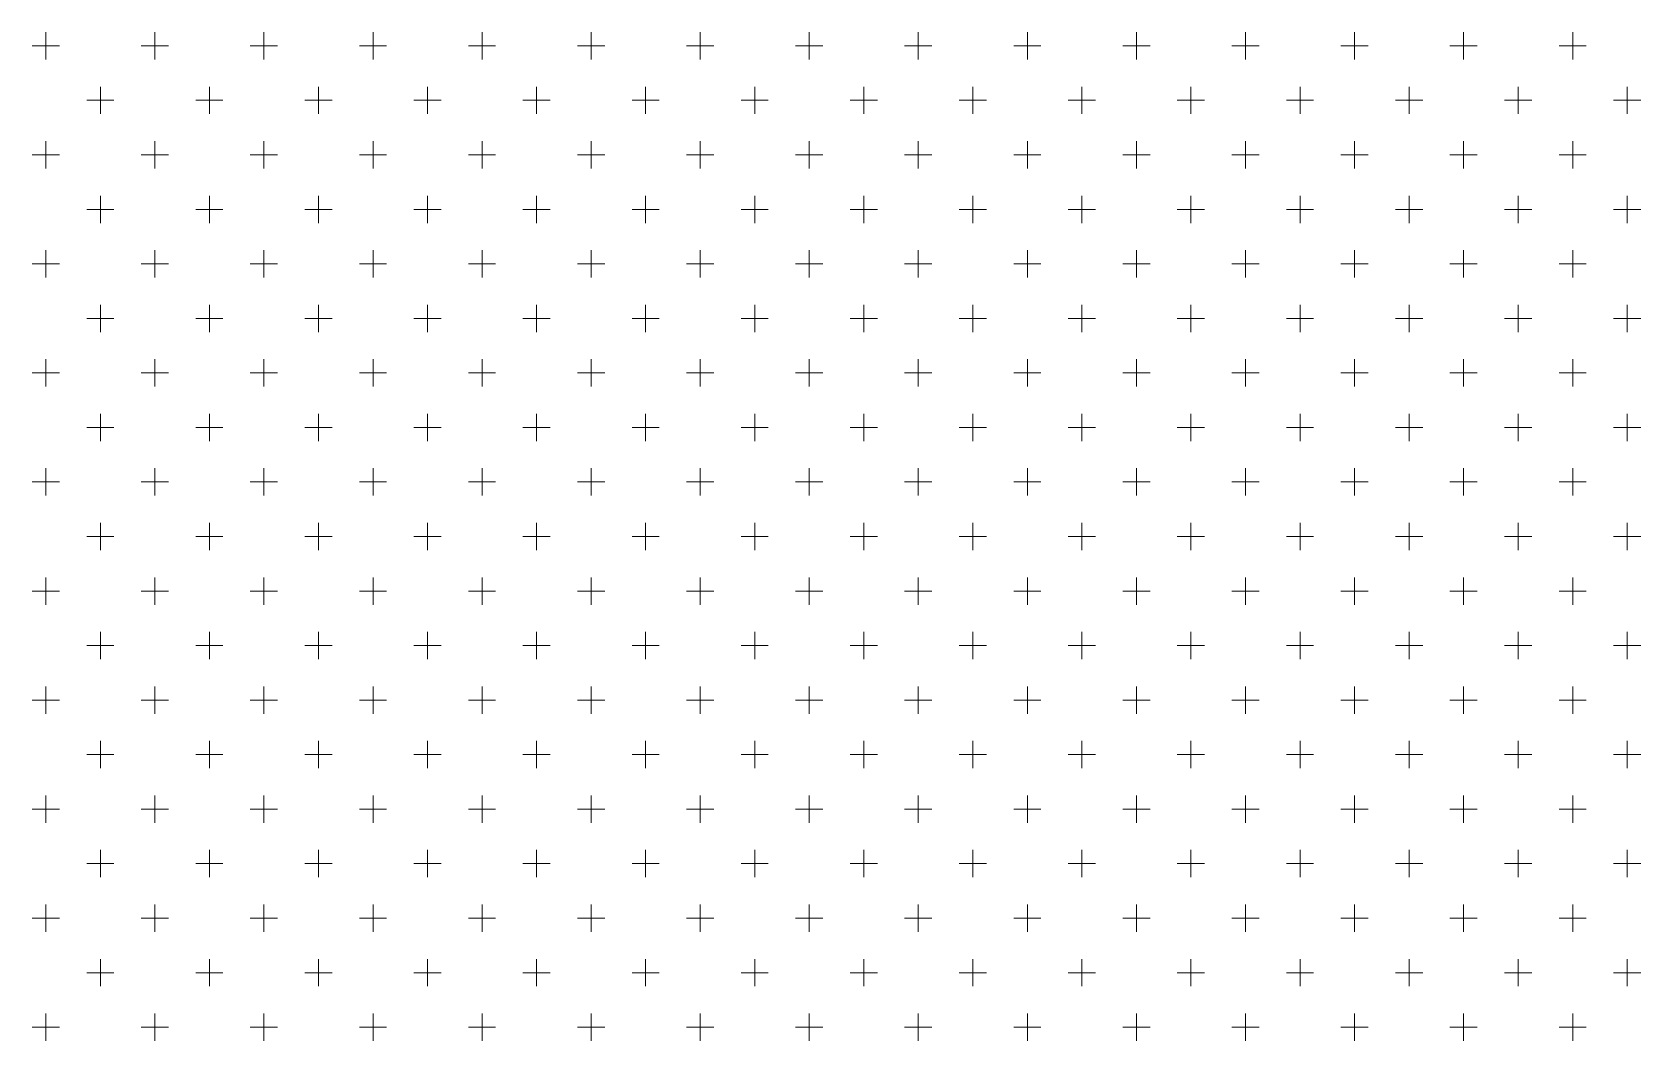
# Model space of a CAD drawing. Header units: metres. Extents: x 476631 to 477421, y 4483749 to 4484052.
# Drawn here: x 477025.33 to 477044.07, y 4483946.3 to 4483958.04 of the extents above; entities that cross this region are included whole.
import ezdxf

# ---------------------------------------------------------------- set-up
doc = ezdxf.new("R2010")
doc.units = ezdxf.units.M
doc.layers.add('PL_PARK', color=97, linetype='Continuous', lineweight=0)

msp = doc.modelspace()

# ---------------------------------------------------------------- linework, layer by layer
at = {"layer": 'PL_PARK', "color": 3, "linetype": 'Continuous'}
for p, q in [((477025.335, 4483957.885), (477025.652, 4483957.885)), ((477025.494, 4483957.726), (477025.494, 4483958.044)), ((477026.605, 4483957.885), (477026.922, 4483957.885)), ((477026.764, 4483957.726), (477026.764, 4483958.044)), ((477027.875, 4483957.885), (477028.192, 4483957.885)), ((477028.034, 4483957.726), (477028.034, 4483958.044)), ((477029.145, 4483957.885), (477029.462, 4483957.885)), ((477029.304, 4483957.726), (477029.304, 4483958.044)), ((477030.415, 4483957.885), (477030.732, 4483957.885)), ((477030.574, 4483957.726), (477030.574, 4483958.044)), ((477031.685, 4483957.885), (477032.002, 4483957.885)), ((477031.844, 4483957.726), (477031.844, 4483958.044)), ((477032.955, 4483957.885), (477033.272, 4483957.885)), ((477033.114, 4483957.726), (477033.114, 4483958.044)), ((477034.225, 4483957.885), (477034.542, 4483957.885)), ((477034.384, 4483957.726), (477034.384, 4483958.044)), ((477035.495, 4483957.885), (477035.812, 4483957.885)), ((477035.654, 4483957.726), (477035.654, 4483958.044)), ((477036.765, 4483957.885), (477037.082, 4483957.885)), ((477036.924, 4483957.726), (477036.924, 4483958.044)), ((477038.035, 4483957.885), (477038.352, 4483957.885)), ((477038.194, 4483957.726), (477038.194, 4483958.044)), ((477039.305, 4483957.885), (477039.622, 4483957.885)), ((477039.464, 4483957.726), (477039.464, 4483958.044)), ((477040.575, 4483957.885), (477040.892, 4483957.885)), ((477040.734, 4483957.726), (477040.734, 4483958.044)), ((477041.845, 4483957.885), (477042.162, 4483957.885)), ((477042.004, 4483957.726), (477042.004, 4483958.044)), ((477043.115, 4483957.885), (477043.432, 4483957.885)), ((477043.274, 4483957.726), (477043.274, 4483958.044)), ((477026.129, 4483957.091), (477026.129, 4483957.409)), ((477027.399, 4483957.091), (477027.399, 4483957.409)), ((477028.669, 4483957.091), (477028.669, 4483957.409)), ((477029.939, 4483957.091), (477029.939, 4483957.409)), ((477031.209, 4483957.091), (477031.209, 4483957.409)), ((477032.479, 4483957.091), (477032.479, 4483957.409)), ((477033.749, 4483957.091), (477033.749, 4483957.409)), ((477035.019, 4483957.091), (477035.019, 4483957.409)), ((477036.289, 4483957.091), (477036.289, 4483957.409)), ((477037.559, 4483957.091), (477037.559, 4483957.409)), ((477038.829, 4483957.091), (477038.829, 4483957.409)), ((477040.099, 4483957.091), (477040.099, 4483957.409)), ((477041.369, 4483957.091), (477041.369, 4483957.409)), ((477042.639, 4483957.091), (477042.639, 4483957.409)), ((477043.909, 4483957.091), (477043.909, 4483957.409)), ((477025.97, 4483957.25), (477026.287, 4483957.25)), ((477027.24, 4483957.25), (477027.557, 4483957.25)), ((477028.51, 4483957.25), (477028.827, 4483957.25)), ((477029.78, 4483957.25), (477030.097, 4483957.25)), ((477031.05, 4483957.25), (477031.367, 4483957.25)), ((477032.32, 4483957.25), (477032.637, 4483957.25)), ((477033.59, 4483957.25), (477033.907, 4483957.25)), ((477034.86, 4483957.25), (477035.177, 4483957.25)), ((477036.13, 4483957.25), (477036.447, 4483957.25)), ((477037.4, 4483957.25), (477037.717, 4483957.25)), ((477038.67, 4483957.25), (477038.987, 4483957.25)), ((477039.94, 4483957.25), (477040.257, 4483957.25)), ((477041.21, 4483957.25), (477041.528, 4483957.25)), ((477042.48, 4483957.25), (477042.797, 4483957.25)), ((477043.75, 4483957.25), (477044.068, 4483957.25)), ((477025.494, 4483956.456), (477025.494, 4483956.774)), ((477026.764, 4483956.456), (477026.764, 4483956.774)), ((477028.034, 4483956.456), (477028.034, 4483956.774)), ((477029.304, 4483956.456), (477029.304, 4483956.774)), ((477030.574, 4483956.456), (477030.574, 4483956.774)), ((477031.844, 4483956.456), (477031.844, 4483956.774)), ((477033.114, 4483956.456), (477033.114, 4483956.774)), ((477034.384, 4483956.456), (477034.384, 4483956.774)), ((477035.654, 4483956.456), (477035.654, 4483956.774)), ((477036.924, 4483956.456), (477036.924, 4483956.774)), ((477038.194, 4483956.456), (477038.194, 4483956.774)), ((477039.464, 4483956.456), (477039.464, 4483956.774)), ((477040.734, 4483956.456), (477040.734, 4483956.774)), ((477042.004, 4483956.456), (477042.004, 4483956.774)), ((477043.274, 4483956.456), (477043.274, 4483956.774)), ((477025.335, 4483956.615), (477025.652, 4483956.615)), ((477026.605, 4483956.615), (477026.922, 4483956.615)), ((477027.875, 4483956.615), (477028.192, 4483956.615)), ((477029.145, 4483956.615), (477029.462, 4483956.615)), ((477030.415, 4483956.615), (477030.732, 4483956.615)), ((477031.685, 4483956.615), (477032.002, 4483956.615)), ((477032.955, 4483956.615), (477033.272, 4483956.615)), ((477034.225, 4483956.615), (477034.542, 4483956.615)), ((477035.495, 4483956.615), (477035.812, 4483956.615)), ((477036.765, 4483956.615), (477037.082, 4483956.615)), ((477038.035, 4483956.615), (477038.352, 4483956.615)), ((477039.305, 4483956.615), (477039.622, 4483956.615)), ((477040.575, 4483956.615), (477040.892, 4483956.615)), ((477041.845, 4483956.615), (477042.162, 4483956.615)), ((477043.115, 4483956.615), (477043.432, 4483956.615)), ((477026.129, 4483955.821), (477026.129, 4483956.139)), ((477027.399, 4483955.821), (477027.399, 4483956.139)), ((477028.669, 4483955.821), (477028.669, 4483956.139)), ((477029.939, 4483955.821), (477029.939, 4483956.139)), ((477031.209, 4483955.821), (477031.209, 4483956.139)), ((477032.479, 4483955.821), (477032.479, 4483956.139)), ((477033.749, 4483955.821), (477033.749, 4483956.139)), ((477035.019, 4483955.821), (477035.019, 4483956.139)), ((477036.289, 4483955.821), (477036.289, 4483956.139)), ((477037.559, 4483955.821), (477037.559, 4483956.139)), ((477038.829, 4483955.821), (477038.829, 4483956.139)), ((477040.099, 4483955.821), (477040.099, 4483956.139)), ((477041.369, 4483955.821), (477041.369, 4483956.139)), ((477042.639, 4483955.821), (477042.639, 4483956.139)), ((477043.909, 4483955.821), (477043.909, 4483956.139)), ((477025.97, 4483955.98), (477026.287, 4483955.98)), ((477027.24, 4483955.98), (477027.557, 4483955.98)), ((477028.51, 4483955.98), (477028.827, 4483955.98)), ((477029.78, 4483955.98), (477030.097, 4483955.98)), ((477031.05, 4483955.98), (477031.367, 4483955.98)), ((477032.32, 4483955.98), (477032.637, 4483955.98)), ((477033.59, 4483955.98), (477033.907, 4483955.98)), ((477034.86, 4483955.98), (477035.177, 4483955.98)), ((477036.13, 4483955.98), (477036.447, 4483955.98)), ((477037.4, 4483955.98), (477037.717, 4483955.98)), ((477038.67, 4483955.98), (477038.987, 4483955.98)), ((477039.94, 4483955.98), (477040.257, 4483955.98)), ((477041.21, 4483955.98), (477041.528, 4483955.98)), ((477042.48, 4483955.98), (477042.797, 4483955.98)), ((477043.75, 4483955.98), (477044.068, 4483955.98)), ((477025.494, 4483955.186), (477025.494, 4483955.504)), ((477026.764, 4483955.186), (477026.764, 4483955.504)), ((477028.034, 4483955.186), (477028.034, 4483955.504)), ((477029.304, 4483955.186), (477029.304, 4483955.504)), ((477030.574, 4483955.186), (477030.574, 4483955.504)), ((477031.844, 4483955.186), (477031.844, 4483955.504)), ((477033.114, 4483955.186), (477033.114, 4483955.504)), ((477034.384, 4483955.186), (477034.384, 4483955.504)), ((477035.654, 4483955.186), (477035.654, 4483955.504)), ((477036.924, 4483955.186), (477036.924, 4483955.504)), ((477038.194, 4483955.186), (477038.194, 4483955.504)), ((477039.464, 4483955.186), (477039.464, 4483955.504)), ((477040.734, 4483955.186), (477040.734, 4483955.504)), ((477042.004, 4483955.186), (477042.004, 4483955.504)), ((477043.274, 4483955.186), (477043.274, 4483955.504)), ((477025.335, 4483955.345), (477025.652, 4483955.345)), ((477026.605, 4483955.345), (477026.922, 4483955.345)), ((477027.875, 4483955.345), (477028.192, 4483955.345)), ((477029.145, 4483955.345), (477029.462, 4483955.345)), ((477030.415, 4483955.345), (477030.732, 4483955.345)), ((477031.685, 4483955.345), (477032.002, 4483955.345)), ((477032.955, 4483955.345), (477033.272, 4483955.345)), ((477034.225, 4483955.345), (477034.542, 4483955.345)), ((477035.495, 4483955.345), (477035.812, 4483955.345)), ((477036.765, 4483955.345), (477037.082, 4483955.345)), ((477038.035, 4483955.345), (477038.352, 4483955.345)), ((477039.305, 4483955.345), (477039.622, 4483955.345)), ((477040.575, 4483955.345), (477040.892, 4483955.345)), ((477041.845, 4483955.345), (477042.162, 4483955.345)), ((477043.115, 4483955.345), (477043.432, 4483955.345)), ((477025.97, 4483954.71), (477026.287, 4483954.71)), ((477026.129, 4483954.551), (477026.129, 4483954.869)), ((477027.24, 4483954.71), (477027.557, 4483954.71)), ((477027.399, 4483954.551), (477027.399, 4483954.869)), ((477028.51, 4483954.71), (477028.827, 4483954.71)), ((477028.669, 4483954.551), (477028.669, 4483954.869)), ((477029.78, 4483954.71), (477030.097, 4483954.71)), ((477029.939, 4483954.551), (477029.939, 4483954.869)), ((477031.05, 4483954.71), (477031.367, 4483954.71)), ((477031.209, 4483954.551), (477031.209, 4483954.869)), ((477032.32, 4483954.71), (477032.637, 4483954.71)), ((477032.479, 4483954.551), (477032.479, 4483954.869)), ((477033.59, 4483954.71), (477033.907, 4483954.71)), ((477033.749, 4483954.551), (477033.749, 4483954.869)), ((477034.86, 4483954.71), (477035.177, 4483954.71)), ((477035.019, 4483954.551), (477035.019, 4483954.869)), ((477036.13, 4483954.71), (477036.447, 4483954.71)), ((477036.289, 4483954.551), (477036.289, 4483954.869)), ((477037.4, 4483954.71), (477037.717, 4483954.71)), ((477037.559, 4483954.551), (477037.559, 4483954.869)), ((477038.67, 4483954.71), (477038.987, 4483954.71)), ((477038.829, 4483954.551), (477038.829, 4483954.869)), ((477039.94, 4483954.71), (477040.257, 4483954.71)), ((477040.099, 4483954.551), (477040.099, 4483954.869)), ((477041.21, 4483954.71), (477041.528, 4483954.71)), ((477041.369, 4483954.551), (477041.369, 4483954.869)), ((477042.48, 4483954.71), (477042.797, 4483954.71)), ((477042.639, 4483954.551), (477042.639, 4483954.869)), ((477043.75, 4483954.71), (477044.068, 4483954.71)), ((477043.909, 4483954.551), (477043.909, 4483954.869)), ((477025.494, 4483953.916), (477025.494, 4483954.234)), ((477026.764, 4483953.916), (477026.764, 4483954.234)), ((477028.034, 4483953.916), (477028.034, 4483954.234)), ((477029.304, 4483953.916), (477029.304, 4483954.234)), ((477030.574, 4483953.916), (477030.574, 4483954.234)), ((477031.844, 4483953.916), (477031.844, 4483954.234)), ((477033.114, 4483953.916), (477033.114, 4483954.234)), ((477034.384, 4483953.916), (477034.384, 4483954.234)), ((477035.654, 4483953.916), (477035.654, 4483954.234)), ((477036.924, 4483953.916), (477036.924, 4483954.234)), ((477038.194, 4483953.916), (477038.194, 4483954.234)), ((477039.464, 4483953.916), (477039.464, 4483954.234)), ((477040.734, 4483953.916), (477040.734, 4483954.234)), ((477042.004, 4483953.916), (477042.004, 4483954.234)), ((477043.274, 4483953.916), (477043.274, 4483954.234)), ((477025.335, 4483954.075), (477025.652, 4483954.075)), ((477026.605, 4483954.075), (477026.922, 4483954.075)), ((477027.875, 4483954.075), (477028.192, 4483954.075)), ((477029.145, 4483954.075), (477029.462, 4483954.075)), ((477030.415, 4483954.075), (477030.732, 4483954.075)), ((477031.685, 4483954.075), (477032.002, 4483954.075)), ((477032.955, 4483954.075), (477033.272, 4483954.075)), ((477034.225, 4483954.075), (477034.542, 4483954.075)), ((477035.495, 4483954.075), (477035.812, 4483954.075)), ((477036.765, 4483954.075), (477037.082, 4483954.075)), ((477038.035, 4483954.075), (477038.352, 4483954.075)), ((477039.305, 4483954.075), (477039.622, 4483954.075)), ((477040.575, 4483954.075), (477040.892, 4483954.075)), ((477041.845, 4483954.075), (477042.162, 4483954.075)), ((477043.115, 4483954.075), (477043.432, 4483954.075)), ((477026.129, 4483953.281), (477026.129, 4483953.599)), ((477027.399, 4483953.281), (477027.399, 4483953.599)), ((477028.669, 4483953.281), (477028.669, 4483953.599)), ((477029.939, 4483953.281), (477029.939, 4483953.599)), ((477031.209, 4483953.281), (477031.209, 4483953.599)), ((477032.479, 4483953.281), (477032.479, 4483953.599)), ((477033.749, 4483953.281), (477033.749, 4483953.599)), ((477035.019, 4483953.281), (477035.019, 4483953.599)), ((477036.289, 4483953.281), (477036.289, 4483953.599)), ((477037.559, 4483953.281), (477037.559, 4483953.599)), ((477038.829, 4483953.281), (477038.829, 4483953.599)), ((477040.099, 4483953.281), (477040.099, 4483953.599)), ((477041.369, 4483953.281), (477041.369, 4483953.599)), ((477042.639, 4483953.281), (477042.639, 4483953.599)), ((477043.909, 4483953.281), (477043.909, 4483953.599)), ((477025.97, 4483953.44), (477026.287, 4483953.44)), ((477027.24, 4483953.44), (477027.557, 4483953.44)), ((477028.51, 4483953.44), (477028.827, 4483953.44)), ((477029.78, 4483953.44), (477030.097, 4483953.44)), ((477031.05, 4483953.44), (477031.367, 4483953.44)), ((477032.32, 4483953.44), (477032.637, 4483953.44)), ((477033.59, 4483953.44), (477033.907, 4483953.44)), ((477034.86, 4483953.44), (477035.177, 4483953.44)), ((477036.13, 4483953.44), (477036.447, 4483953.44)), ((477037.4, 4483953.44), (477037.717, 4483953.44)), ((477038.67, 4483953.44), (477038.987, 4483953.44)), ((477039.94, 4483953.44), (477040.257, 4483953.44)), ((477041.21, 4483953.44), (477041.528, 4483953.44)), ((477042.48, 4483953.44), (477042.797, 4483953.44)), ((477043.75, 4483953.44), (477044.068, 4483953.44)), ((477025.494, 4483952.646), (477025.494, 4483952.964)), ((477026.764, 4483952.646), (477026.764, 4483952.964)), ((477028.034, 4483952.646), (477028.034, 4483952.964)), ((477029.304, 4483952.646), (477029.304, 4483952.964)), ((477030.574, 4483952.646), (477030.574, 4483952.964)), ((477031.844, 4483952.646), (477031.844, 4483952.964)), ((477033.114, 4483952.646), (477033.114, 4483952.964)), ((477034.384, 4483952.646), (477034.384, 4483952.964)), ((477035.654, 4483952.646), (477035.654, 4483952.964)), ((477036.924, 4483952.646), (477036.924, 4483952.964)), ((477038.194, 4483952.646), (477038.194, 4483952.964)), ((477039.464, 4483952.646), (477039.464, 4483952.964)), ((477040.734, 4483952.646), (477040.734, 4483952.964)), ((477042.004, 4483952.646), (477042.004, 4483952.964)), ((477043.274, 4483952.646), (477043.274, 4483952.964)), ((477025.335, 4483952.805), (477025.652, 4483952.805)), ((477026.605, 4483952.805), (477026.922, 4483952.805)), ((477027.875, 4483952.805), (477028.192, 4483952.805)), ((477029.145, 4483952.805), (477029.462, 4483952.805)), ((477030.415, 4483952.805), (477030.732, 4483952.805)), ((477031.685, 4483952.805), (477032.002, 4483952.805)), ((477032.955, 4483952.805), (477033.272, 4483952.805)), ((477034.225, 4483952.805), (477034.542, 4483952.805)), ((477035.495, 4483952.805), (477035.812, 4483952.805)), ((477036.765, 4483952.805), (477037.082, 4483952.805)), ((477038.035, 4483952.805), (477038.352, 4483952.805)), ((477039.305, 4483952.805), (477039.622, 4483952.805)), ((477040.575, 4483952.805), (477040.892, 4483952.805)), ((477041.845, 4483952.805), (477042.162, 4483952.805)), ((477043.115, 4483952.805), (477043.432, 4483952.805)), ((477026.129, 4483952.011), (477026.129, 4483952.329)), ((477027.399, 4483952.011), (477027.399, 4483952.329)), ((477028.669, 4483952.011), (477028.669, 4483952.329)), ((477029.939, 4483952.011), (477029.939, 4483952.329)), ((477031.209, 4483952.011), (477031.209, 4483952.329)), ((477032.479, 4483952.011), (477032.479, 4483952.329)), ((477033.749, 4483952.011), (477033.749, 4483952.329)), ((477035.019, 4483952.011), (477035.019, 4483952.329)), ((477036.289, 4483952.011), (477036.289, 4483952.329)), ((477037.559, 4483952.011), (477037.559, 4483952.329)), ((477038.829, 4483952.011), (477038.829, 4483952.329)), ((477040.099, 4483952.011), (477040.099, 4483952.329)), ((477041.369, 4483952.011), (477041.369, 4483952.329)), ((477042.639, 4483952.011), (477042.639, 4483952.329)), ((477043.909, 4483952.011), (477043.909, 4483952.329)), ((477025.97, 4483952.17), (477026.287, 4483952.17)), ((477027.24, 4483952.17), (477027.557, 4483952.17)), ((477028.51, 4483952.17), (477028.827, 4483952.17)), ((477029.78, 4483952.17), (477030.097, 4483952.17)), ((477031.05, 4483952.17), (477031.367, 4483952.17)), ((477032.32, 4483952.17), (477032.637, 4483952.17)), ((477033.59, 4483952.17), (477033.907, 4483952.17)), ((477034.86, 4483952.17), (477035.177, 4483952.17)), ((477036.13, 4483952.17), (477036.447, 4483952.17)), ((477037.4, 4483952.17), (477037.717, 4483952.17)), ((477038.67, 4483952.17), (477038.987, 4483952.17)), ((477039.94, 4483952.17), (477040.257, 4483952.17)), ((477041.21, 4483952.17), (477041.528, 4483952.17)), ((477042.48, 4483952.17), (477042.797, 4483952.17)), ((477043.75, 4483952.17), (477044.068, 4483952.17)), ((477025.335, 4483951.535), (477025.652, 4483951.535)), ((477025.494, 4483951.376), (477025.494, 4483951.694)), ((477026.605, 4483951.535), (477026.922, 4483951.535)), ((477026.764, 4483951.376), (477026.764, 4483951.694)), ((477027.875, 4483951.535), (477028.192, 4483951.535)), ((477028.034, 4483951.376), (477028.034, 4483951.694)), ((477029.145, 4483951.535), (477029.462, 4483951.535)), ((477029.304, 4483951.376), (477029.304, 4483951.694)), ((477030.415, 4483951.535), (477030.732, 4483951.535)), ((477030.574, 4483951.376), (477030.574, 4483951.694)), ((477031.685, 4483951.535), (477032.002, 4483951.535)), ((477031.844, 4483951.376), (477031.844, 4483951.694)), ((477032.955, 4483951.535), (477033.272, 4483951.535)), ((477033.114, 4483951.376), (477033.114, 4483951.694)), ((477034.225, 4483951.535), (477034.542, 4483951.535)), ((477034.384, 4483951.376), (477034.384, 4483951.694)), ((477035.495, 4483951.535), (477035.812, 4483951.535)), ((477035.654, 4483951.376), (477035.654, 4483951.694)), ((477036.765, 4483951.535), (477037.082, 4483951.535)), ((477036.924, 4483951.376), (477036.924, 4483951.694)), ((477038.035, 4483951.535), (477038.352, 4483951.535)), ((477038.194, 4483951.376), (477038.194, 4483951.694)), ((477039.305, 4483951.535), (477039.622, 4483951.535)), ((477039.464, 4483951.376), (477039.464, 4483951.694)), ((477040.575, 4483951.535), (477040.892, 4483951.535)), ((477040.734, 4483951.376), (477040.734, 4483951.694)), ((477041.845, 4483951.535), (477042.162, 4483951.535)), ((477042.004, 4483951.376), (477042.004, 4483951.694)), ((477043.115, 4483951.535), (477043.432, 4483951.535)), ((477043.274, 4483951.376), (477043.274, 4483951.694)), ((477026.129, 4483950.741), (477026.129, 4483951.059)), ((477027.399, 4483950.741), (477027.399, 4483951.059)), ((477028.669, 4483950.741), (477028.669, 4483951.059)), ((477029.939, 4483950.741), (477029.939, 4483951.059)), ((477031.209, 4483950.741), (477031.209, 4483951.059)), ((477032.479, 4483950.741), (477032.479, 4483951.059)), ((477033.749, 4483950.741), (477033.749, 4483951.059)), ((477035.019, 4483950.741), (477035.019, 4483951.059)), ((477036.289, 4483950.741), (477036.289, 4483951.059)), ((477037.559, 4483950.741), (477037.559, 4483951.059)), ((477038.829, 4483950.741), (477038.829, 4483951.059)), ((477040.099, 4483950.741), (477040.099, 4483951.059)), ((477041.369, 4483950.741), (477041.369, 4483951.059)), ((477042.639, 4483950.741), (477042.639, 4483951.059)), ((477043.909, 4483950.741), (477043.909, 4483951.059)), ((477025.97, 4483950.9), (477026.287, 4483950.9)), ((477027.24, 4483950.9), (477027.557, 4483950.9)), ((477028.51, 4483950.9), (477028.827, 4483950.9)), ((477029.78, 4483950.9), (477030.097, 4483950.9)), ((477031.05, 4483950.9), (477031.367, 4483950.9)), ((477032.32, 4483950.9), (477032.637, 4483950.9)), ((477033.59, 4483950.9), (477033.907, 4483950.9)), ((477034.86, 4483950.9), (477035.177, 4483950.9)), ((477036.13, 4483950.9), (477036.447, 4483950.9)), ((477037.4, 4483950.9), (477037.717, 4483950.9)), ((477038.67, 4483950.9), (477038.987, 4483950.9)), ((477039.94, 4483950.9), (477040.257, 4483950.9)), ((477041.21, 4483950.9), (477041.528, 4483950.9)), ((477042.48, 4483950.9), (477042.797, 4483950.9)), ((477043.75, 4483950.9), (477044.068, 4483950.9)), ((477025.494, 4483950.106), (477025.494, 4483950.424)), ((477026.764, 4483950.106), (477026.764, 4483950.424)), ((477028.034, 4483950.106), (477028.034, 4483950.424)), ((477029.304, 4483950.106), (477029.304, 4483950.424)), ((477030.574, 4483950.106), (477030.574, 4483950.424)), ((477031.844, 4483950.106), (477031.844, 4483950.424)), ((477033.114, 4483950.106), (477033.114, 4483950.424)), ((477034.384, 4483950.106), (477034.384, 4483950.424)), ((477035.654, 4483950.106), (477035.654, 4483950.424)), ((477036.924, 4483950.106), (477036.924, 4483950.424)), ((477038.194, 4483950.106), (477038.194, 4483950.424)), ((477039.464, 4483950.106), (477039.464, 4483950.424)), ((477040.734, 4483950.106), (477040.734, 4483950.424)), ((477042.004, 4483950.106), (477042.004, 4483950.424)), ((477043.274, 4483950.106), (477043.274, 4483950.424)), ((477025.335, 4483950.265), (477025.652, 4483950.265)), ((477026.605, 4483950.265), (477026.922, 4483950.265)), ((477027.875, 4483950.265), (477028.192, 4483950.265)), ((477029.145, 4483950.265), (477029.462, 4483950.265)), ((477030.415, 4483950.265), (477030.732, 4483950.265)), ((477031.685, 4483950.265), (477032.002, 4483950.265)), ((477032.955, 4483950.265), (477033.272, 4483950.265)), ((477034.225, 4483950.265), (477034.542, 4483950.265)), ((477035.495, 4483950.265), (477035.812, 4483950.265)), ((477036.765, 4483950.265), (477037.082, 4483950.265)), ((477038.035, 4483950.265), (477038.352, 4483950.265)), ((477039.305, 4483950.265), (477039.622, 4483950.265)), ((477040.575, 4483950.265), (477040.892, 4483950.265)), ((477041.845, 4483950.265), (477042.162, 4483950.265)), ((477043.115, 4483950.265), (477043.432, 4483950.265)), ((477026.129, 4483949.471), (477026.129, 4483949.789)), ((477027.399, 4483949.471), (477027.399, 4483949.789)), ((477028.669, 4483949.471), (477028.669, 4483949.789)), ((477029.939, 4483949.471), (477029.939, 4483949.789)), ((477031.209, 4483949.471), (477031.209, 4483949.789)), ((477032.479, 4483949.471), (477032.479, 4483949.789)), ((477033.749, 4483949.471), (477033.749, 4483949.789)), ((477035.019, 4483949.471), (477035.019, 4483949.789)), ((477036.289, 4483949.471), (477036.289, 4483949.789)), ((477037.559, 4483949.471), (477037.559, 4483949.789)), ((477038.829, 4483949.471), (477038.829, 4483949.789)), ((477040.099, 4483949.471), (477040.099, 4483949.789)), ((477041.369, 4483949.471), (477041.369, 4483949.789)), ((477042.639, 4483949.471), (477042.639, 4483949.789)), ((477043.909, 4483949.471), (477043.909, 4483949.789)), ((477025.97, 4483949.63), (477026.287, 4483949.63)), ((477027.24, 4483949.63), (477027.557, 4483949.63)), ((477028.51, 4483949.63), (477028.827, 4483949.63)), ((477029.78, 4483949.63), (477030.097, 4483949.63)), ((477031.05, 4483949.63), (477031.367, 4483949.63)), ((477032.32, 4483949.63), (477032.637, 4483949.63)), ((477033.59, 4483949.63), (477033.907, 4483949.63)), ((477034.86, 4483949.63), (477035.177, 4483949.63)), ((477036.13, 4483949.63), (477036.447, 4483949.63)), ((477037.4, 4483949.63), (477037.717, 4483949.63)), ((477038.67, 4483949.63), (477038.987, 4483949.63)), ((477039.94, 4483949.63), (477040.257, 4483949.63)), ((477041.21, 4483949.63), (477041.528, 4483949.63)), ((477042.48, 4483949.63), (477042.797, 4483949.63)), ((477043.75, 4483949.63), (477044.068, 4483949.63)), ((477025.494, 4483948.836), (477025.494, 4483949.154)), ((477026.764, 4483948.836), (477026.764, 4483949.154)), ((477028.034, 4483948.836), (477028.034, 4483949.154)), ((477029.304, 4483948.836), (477029.304, 4483949.154)), ((477030.574, 4483948.836), (477030.574, 4483949.154)), ((477031.844, 4483948.836), (477031.844, 4483949.154)), ((477033.114, 4483948.836), (477033.114, 4483949.154)), ((477034.384, 4483948.836), (477034.384, 4483949.154)), ((477035.654, 4483948.836), (477035.654, 4483949.154)), ((477036.924, 4483948.836), (477036.924, 4483949.154)), ((477038.194, 4483948.836), (477038.194, 4483949.154)), ((477039.464, 4483948.836), (477039.464, 4483949.154)), ((477040.734, 4483948.836), (477040.734, 4483949.154)), ((477042.004, 4483948.836), (477042.004, 4483949.154)), ((477043.274, 4483948.836), (477043.274, 4483949.154)), ((477025.335, 4483948.995), (477025.652, 4483948.995)), ((477026.605, 4483948.995), (477026.922, 4483948.995)), ((477027.875, 4483948.995), (477028.192, 4483948.995)), ((477029.145, 4483948.995), (477029.462, 4483948.995)), ((477030.415, 4483948.995), (477030.732, 4483948.995)), ((477031.685, 4483948.995), (477032.002, 4483948.995)), ((477032.955, 4483948.995), (477033.272, 4483948.995)), ((477034.225, 4483948.995), (477034.542, 4483948.995)), ((477035.495, 4483948.995), (477035.812, 4483948.995)), ((477036.765, 4483948.995), (477037.082, 4483948.995)), ((477038.035, 4483948.995), (477038.352, 4483948.995)), ((477039.305, 4483948.995), (477039.622, 4483948.995)), ((477040.575, 4483948.995), (477040.892, 4483948.995)), ((477041.845, 4483948.995), (477042.162, 4483948.995)), ((477043.115, 4483948.995), (477043.432, 4483948.995)), ((477026.129, 4483948.201), (477026.129, 4483948.519)), ((477027.399, 4483948.201), (477027.399, 4483948.519)), ((477028.669, 4483948.201), (477028.669, 4483948.519)), ((477029.939, 4483948.201), (477029.939, 4483948.519)), ((477031.209, 4483948.201), (477031.209, 4483948.519)), ((477032.479, 4483948.201), (477032.479, 4483948.519)), ((477033.749, 4483948.201), (477033.749, 4483948.519)), ((477035.019, 4483948.201), (477035.019, 4483948.519)), ((477036.289, 4483948.201), (477036.289, 4483948.519)), ((477037.559, 4483948.201), (477037.559, 4483948.519)), ((477038.829, 4483948.201), (477038.829, 4483948.519)), ((477040.099, 4483948.201), (477040.099, 4483948.519)), ((477041.369, 4483948.201), (477041.369, 4483948.519)), ((477042.639, 4483948.201), (477042.639, 4483948.519)), ((477043.909, 4483948.201), (477043.909, 4483948.519)), ((477025.97, 4483948.36), (477026.287, 4483948.36)), ((477027.24, 4483948.36), (477027.557, 4483948.36)), ((477028.51, 4483948.36), (477028.827, 4483948.36)), ((477029.78, 4483948.36), (477030.097, 4483948.36)), ((477031.05, 4483948.36), (477031.367, 4483948.36)), ((477032.32, 4483948.36), (477032.637, 4483948.36)), ((477033.59, 4483948.36), (477033.907, 4483948.36)), ((477034.86, 4483948.36), (477035.177, 4483948.36)), ((477036.13, 4483948.36), (477036.447, 4483948.36)), ((477037.4, 4483948.36), (477037.717, 4483948.36)), ((477038.67, 4483948.36), (477038.987, 4483948.36)), ((477039.94, 4483948.36), (477040.257, 4483948.36)), ((477041.21, 4483948.36), (477041.528, 4483948.36)), ((477042.48, 4483948.36), (477042.797, 4483948.36)), ((477043.75, 4483948.36), (477044.068, 4483948.36)), ((477025.494, 4483947.566), (477025.494, 4483947.884)), ((477026.764, 4483947.566), (477026.764, 4483947.884)), ((477028.034, 4483947.566), (477028.034, 4483947.884)), ((477029.304, 4483947.566), (477029.304, 4483947.884)), ((477030.574, 4483947.566), (477030.574, 4483947.884)), ((477031.844, 4483947.566), (477031.844, 4483947.884)), ((477033.114, 4483947.566), (477033.114, 4483947.884)), ((477034.384, 4483947.566), (477034.384, 4483947.884)), ((477035.654, 4483947.566), (477035.654, 4483947.884)), ((477036.924, 4483947.566), (477036.924, 4483947.884)), ((477038.194, 4483947.566), (477038.194, 4483947.884)), ((477039.464, 4483947.566), (477039.464, 4483947.884)), ((477040.734, 4483947.566), (477040.734, 4483947.884)), ((477042.004, 4483947.566), (477042.004, 4483947.884)), ((477043.274, 4483947.566), (477043.274, 4483947.884)), ((477025.335, 4483947.725), (477025.652, 4483947.725)), ((477026.605, 4483947.725), (477026.922, 4483947.725)), ((477027.875, 4483947.725), (477028.192, 4483947.725)), ((477029.145, 4483947.725), (477029.462, 4483947.725)), ((477030.415, 4483947.725), (477030.732, 4483947.725)), ((477031.685, 4483947.725), (477032.002, 4483947.725)), ((477032.955, 4483947.725), (477033.272, 4483947.725)), ((477034.225, 4483947.725), (477034.542, 4483947.725)), ((477035.495, 4483947.725), (477035.812, 4483947.725)), ((477036.765, 4483947.725), (477037.082, 4483947.725)), ((477038.035, 4483947.725), (477038.352, 4483947.725)), ((477039.305, 4483947.725), (477039.622, 4483947.725)), ((477040.575, 4483947.725), (477040.892, 4483947.725)), ((477041.845, 4483947.725), (477042.162, 4483947.725)), ((477043.115, 4483947.725), (477043.432, 4483947.725)), ((477026.129, 4483946.931), (477026.129, 4483947.249)), ((477027.399, 4483946.931), (477027.399, 4483947.249)), ((477028.669, 4483946.931), (477028.669, 4483947.249)), ((477029.939, 4483946.931), (477029.939, 4483947.249)), ((477031.209, 4483946.931), (477031.209, 4483947.249)), ((477032.479, 4483946.931), (477032.479, 4483947.249)), ((477033.749, 4483946.931), (477033.749, 4483947.249)), ((477035.019, 4483946.931), (477035.019, 4483947.249)), ((477036.289, 4483946.931), (477036.289, 4483947.249)), ((477037.559, 4483946.931), (477037.559, 4483947.249)), ((477038.829, 4483946.931), (477038.829, 4483947.249)), ((477040.099, 4483946.931), (477040.099, 4483947.249)), ((477041.369, 4483946.931), (477041.369, 4483947.249)), ((477042.639, 4483946.931), (477042.639, 4483947.249)), ((477043.909, 4483946.931), (477043.909, 4483947.249)), ((477025.97, 4483947.09), (477026.287, 4483947.09)), ((477027.24, 4483947.09), (477027.557, 4483947.09)), ((477028.51, 4483947.09), (477028.827, 4483947.09)), ((477029.78, 4483947.09), (477030.097, 4483947.09)), ((477031.05, 4483947.09), (477031.367, 4483947.09)), ((477032.32, 4483947.09), (477032.637, 4483947.09)), ((477033.59, 4483947.09), (477033.907, 4483947.09)), ((477034.86, 4483947.09), (477035.177, 4483947.09)), ((477036.13, 4483947.09), (477036.447, 4483947.09)), ((477037.4, 4483947.09), (477037.717, 4483947.09)), ((477038.67, 4483947.09), (477038.987, 4483947.09)), ((477039.94, 4483947.09), (477040.257, 4483947.09)), ((477041.21, 4483947.09), (477041.528, 4483947.09)), ((477042.48, 4483947.09), (477042.797, 4483947.09)), ((477043.75, 4483947.09), (477044.068, 4483947.09)), ((477025.335, 4483946.455), (477025.652, 4483946.455)), ((477025.494, 4483946.296), (477025.494, 4483946.614)), ((477026.605, 4483946.455), (477026.922, 4483946.455)), ((477026.764, 4483946.296), (477026.764, 4483946.614)), ((477027.875, 4483946.455), (477028.192, 4483946.455)), ((477028.034, 4483946.296), (477028.034, 4483946.614)), ((477029.145, 4483946.455), (477029.462, 4483946.455)), ((477029.304, 4483946.296), (477029.304, 4483946.614)), ((477030.415, 4483946.455), (477030.732, 4483946.455)), ((477030.574, 4483946.296), (477030.574, 4483946.614)), ((477031.685, 4483946.455), (477032.002, 4483946.455)), ((477031.844, 4483946.296), (477031.844, 4483946.614)), ((477032.955, 4483946.455), (477033.272, 4483946.455)), ((477033.114, 4483946.296), (477033.114, 4483946.614)), ((477034.225, 4483946.455), (477034.542, 4483946.455)), ((477034.384, 4483946.296), (477034.384, 4483946.614)), ((477035.495, 4483946.455), (477035.812, 4483946.455)), ((477035.654, 4483946.296), (477035.654, 4483946.614)), ((477036.765, 4483946.455), (477037.082, 4483946.455)), ((477036.924, 4483946.296), (477036.924, 4483946.614)), ((477038.035, 4483946.455), (477038.352, 4483946.455)), ((477038.194, 4483946.296), (477038.194, 4483946.614)), ((477039.305, 4483946.455), (477039.622, 4483946.455)), ((477039.464, 4483946.296), (477039.464, 4483946.614)), ((477040.575, 4483946.455), (477040.892, 4483946.455)), ((477040.734, 4483946.296), (477040.734, 4483946.614)), ((477041.845, 4483946.455), (477042.162, 4483946.455)), ((477042.004, 4483946.296), (477042.004, 4483946.614)), ((477043.115, 4483946.455), (477043.432, 4483946.455)), ((477043.274, 4483946.296), (477043.274, 4483946.614))]:
    msp.add_line(p, q, dxfattribs=at)

doc.saveas('drawing.dxf')
